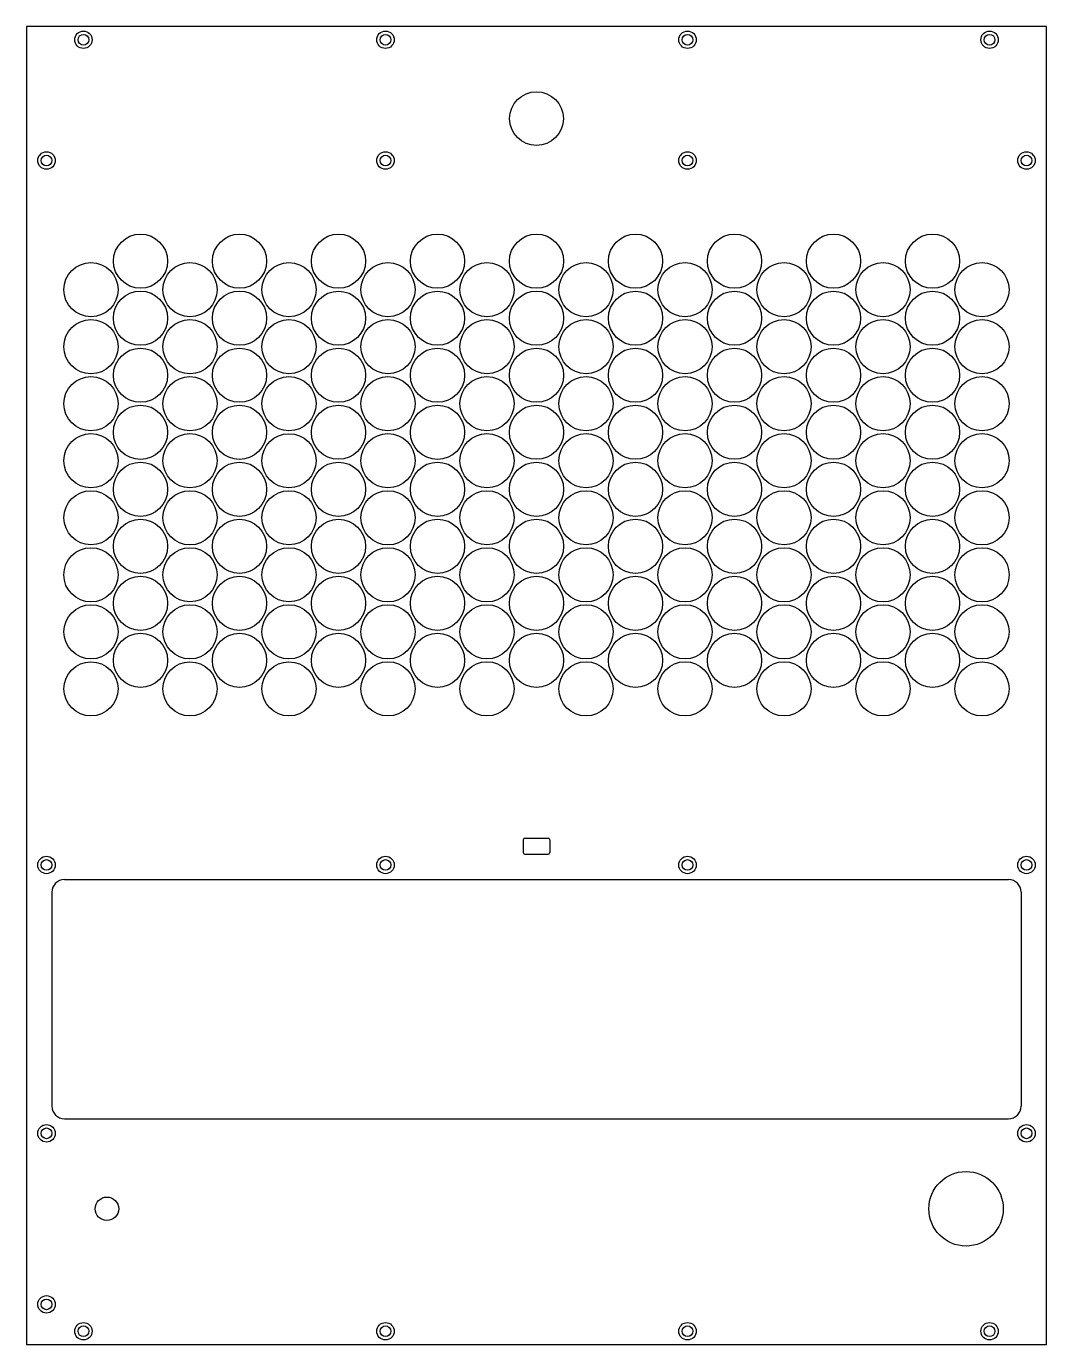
# Model space of a CAD drawing. Header units: millimetres. Extents: x -152 to 152, y -143 to 250.
import ezdxf

# ---------------------------------------------------------------- set-up
doc = ezdxf.new("R2010")
doc.units = ezdxf.units.MM

msp = doc.modelspace()

# ---------------------------------------------------------------- linework, layer by layer
at = {"color": 7, "linetype": 'Continuous', "lineweight": 25}
for p, q in [((-152, 250), (-152, -143)), ((152, 250), (-152, 250)), ((152, -143), (152, 250)), ((-3.45, 8.02), (3.45, 8.02)), ((-3.95, 7.52), (-3.95, 3.72)), ((3.95, 7.52), (3.95, 3.72)), ((-3.45, 3.22), (3.45, 3.22)), ((-140.65, -4.35), (140.65, -4.35)), ((-144.4, -8.1), (-144.4, -71.9)), ((144.4, -8.1), (144.4, -71.9)), ((-140.65, -75.65), (140.65, -75.65)), ((-152, -143), (152, -143))]:
    msp.add_line(p, q, dxfattribs=at)
for centre, radius in [((-135, 246), 2.6), ((-135, 246), 1.6), ((-45, 246), 2.6), ((-45, 246), 1.6), ((45, 246), 2.6), ((45, 246), 1.6), ((135, 246), 2.6), ((135, 246), 1.6), ((0, 222.5), 8), ((-146, 210), 2.6), ((-45, 210), 2.6), ((45, 210), 2.6), ((146, 210), 2.6), ((-146, 210), 1.6), ((-45, 210), 1.6), ((45, 210), 1.6), ((146, 210), 1.6), ((-118, 180), 8.07), ((-88.5, 180), 8.07), ((-59, 180), 8.07), ((-29.5, 180), 8.07), ((0, 180), 8.07), ((29.5, 180), 8.08), ((59, 180), 8.08), ((88.5, 180), 8.07), ((118, 180), 8.08), ((-132.75, 171.5), 8.08), ((-103.25, 171.5), 8.07), ((-73.75, 171.5), 8.08), ((-44.25, 171.5), 8.07), ((-14.75, 171.5), 8.07), ((14.75, 171.5), 8.07), ((44.25, 171.5), 8.07), ((73.75, 171.5), 8.07), ((103.25, 171.5), 8.07), ((132.75, 171.5), 8.07), ((-118, 163), 8.08), ((-88.5, 163), 8.08), ((-59, 163), 8.07), ((-29.5, 163), 8.07), ((0, 163), 8.08), ((29.5, 163), 8.07), ((59, 163), 8.07), ((88.5, 163), 8.07), ((118, 163), 8.07), ((-132.75, 154.5), 8.08), ((-103.25, 154.5), 8.08), ((-73.75, 154.5), 8.07), ((-44.25, 154.5), 8.07), ((-14.75, 154.5), 8.07), ((14.75, 154.5), 8.07), ((44.25, 154.5), 8.07), ((73.75, 154.5), 8.08), ((103.25, 154.5), 8.07), ((132.75, 154.5), 8.07), ((-118, 146), 8.07), ((-88.5, 146), 8.07), ((-59, 146), 8.07), ((-29.5, 146), 8.07), ((0, 146), 8.07), ((29.5, 146), 8.08), ((59, 146), 8.07), ((88.5, 146), 8.08), ((118, 146), 8.07), ((-132.75, 137.5), 8.08), ((-103.25, 137.5), 8.07), ((-73.75, 137.5), 8.08), ((-44.25, 137.5), 8.07), ((-14.75, 137.5), 8.07), ((14.75, 137.5), 8.07), ((44.25, 137.5), 8.08), ((73.75, 137.5), 8.07), ((103.25, 137.5), 8.07), ((132.75, 137.5), 8.08), ((-118, 129), 8.08), ((-88.5, 129), 8.08), ((-59, 129), 8.07), ((-29.5, 129), 8.08), ((0, 129), 8.07), ((29.5, 129), 8.07), ((59, 129), 8.07), ((88.5, 129), 8.07), ((118, 129), 8.07), ((-132.75, 120.5), 8.08), ((-103.25, 120.5), 8.08), ((-73.75, 120.5), 8.07), ((-44.25, 120.5), 8.08), ((-14.75, 120.5), 8.08), ((14.75, 120.5), 8.08), ((44.25, 120.5), 8.08), ((73.75, 120.5), 8.08), ((103.25, 120.5), 8.08), ((132.75, 120.5), 8.08), ((-118, 112), 8.08), ((-88.5, 112), 8.08), ((-59, 112), 8.08), ((-29.5, 112), 8.07), ((0, 112), 8.08), ((29.5, 112), 8.07), ((59, 112), 8.08), ((88.5, 112), 8.08), ((118, 112), 8.08), ((-132.75, 103.5), 8.07), ((-103.25, 103.5), 8.08), ((-73.75, 103.5), 8.07), ((-44.25, 103.5), 8.08), ((-14.75, 103.5), 8.07), ((14.75, 103.5), 8.07), ((44.25, 103.5), 8.07), ((73.75, 103.5), 8.07), ((103.25, 103.5), 8.07), ((132.75, 103.5), 8.08), ((-118, 95), 8.07), ((-88.5, 95), 8.07), ((-59, 95), 8.07), ((-29.5, 95), 8.08), ((0, 95), 8.08), ((29.5, 95), 8.08), ((59, 95), 8.08), ((88.5, 95), 8.08), ((118, 95), 8.07), ((-132.75, 86.5), 8.08), ((-103.25, 86.5), 8.07), ((-73.75, 86.5), 8.07), ((-44.25, 86.5), 8.08), ((-14.75, 86.5), 8.08), ((14.75, 86.5), 8.08), ((44.25, 86.5), 8.08), ((73.75, 86.5), 8.08), ((103.25, 86.5), 8.08), ((132.75, 86.5), 8.08), ((-118, 78), 8.07), ((-88.5, 78), 8.07), ((-59, 78), 8.07), ((-29.5, 78), 8.07), ((0, 78), 8.08), ((29.5, 78), 8.08), ((59, 78), 8.07), ((88.5, 78), 8.08), ((118, 78), 8.07), ((-132.75, 69.5), 8.07), ((-103.25, 69.5), 8.07), ((-73.75, 69.5), 8.07), ((-44.25, 69.5), 8.08), ((-14.75, 69.5), 8.07), ((14.75, 69.5), 8.07), ((44.25, 69.5), 8.07), ((73.75, 69.5), 8.07), ((103.25, 69.5), 8.08), ((132.75, 69.5), 8.07), ((-118, 61), 8.07), ((-88.5, 61), 8.07), ((-59, 61), 8.07), ((-29.5, 61), 8.07), ((0, 61), 8.07), ((29.5, 61), 8.08), ((59, 61), 8.07), ((88.5, 61), 8.07), ((118, 61), 8.08), ((-132.75, 52.5), 8.07), ((-103.25, 52.5), 8.07), ((-73.75, 52.5), 8.07), ((-44.25, 52.5), 8.08), ((-14.75, 52.5), 8.08), ((14.75, 52.5), 8.08), ((44.25, 52.5), 8.08), ((73.75, 52.5), 8.08), ((103.25, 52.5), 8.08), ((132.75, 52.5), 8.07), ((-146, 0), 2.6), ((-146, 0), 1.6), ((-45, 0), 2.6), ((-45, 0), 1.6), ((45, 0), 2.6), ((45, 0), 1.6), ((146, 0), 2.6), ((146, 0), 1.6), ((-146, -80), 2.6), ((-146, -80), 1.6), ((146, -80), 2.6), ((146, -80), 1.6), ((128, -102.5), 11.1), ((-128, -102.5), 3.5), ((-146, -131), 2.6), ((-146, -131), 1.6), ((-135, -139), 2.6), ((-135, -139), 1.6), ((-45, -139), 2.6), ((-45, -139), 1.6), ((45, -139), 2.6), ((45, -139), 1.6), ((135, -139), 2.6), ((135, -139), 1.6)]:
    msp.add_circle(centre, radius, dxfattribs=at)
for centre, radius, start, end in [((-3.45, 7.52), 0.5, 90, 180), ((3.45, 7.52), 0.5, 0, 90), ((-3.45, 3.72), 0.5, 180, 270), ((3.45, 3.72), 0.5, 270, 0), ((-140.65, -8.1), 3.75, 90, 180), ((140.65, -8.1), 3.75, 0, 90), ((-140.65, -71.9), 3.75, 180, 270), ((140.65, -71.9), 3.75, 270, 0)]:
    msp.add_arc(centre, radius, start, end, dxfattribs=at)

doc.saveas('drawing.dxf')
